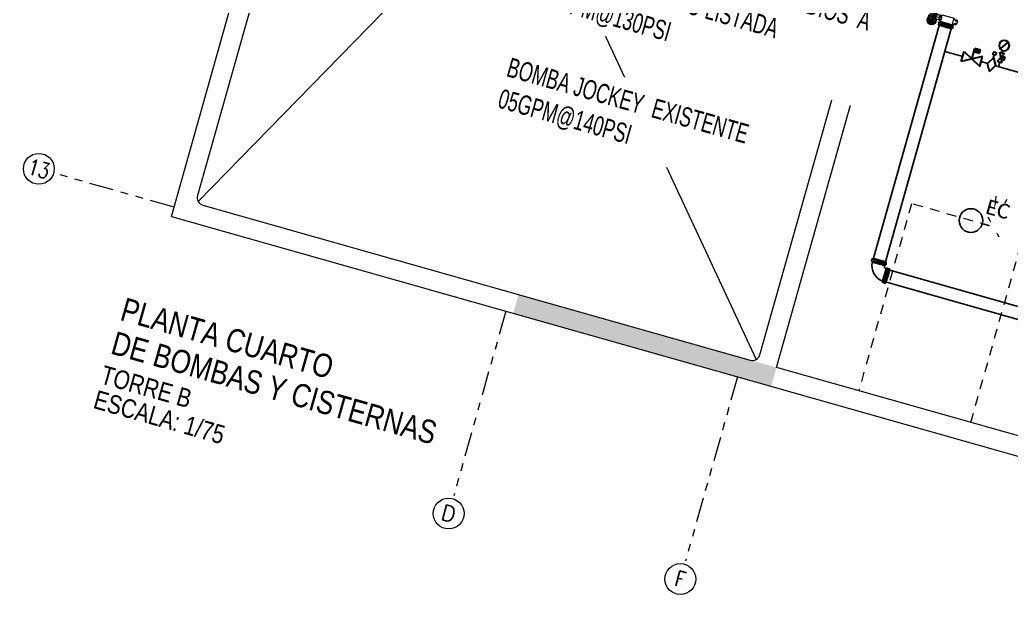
# Model space of a CAD drawing. Header units: inches. Extents: x 0 to 766, y -245 to 236.
# Drawn here: x 46.12 to 58.88, y -203.64 to -196.2 of the extents above; entities that cross this region are included whole.
import ezdxf
from ezdxf.enums import TextEntityAlignment as Align

# ---------------------------------------------------------------- set-up
doc = ezdxf.new("R2010")
doc.units = ezdxf.units.IN
doc.header["$MEASUREMENT"] = 0
for name, pattern in [('HIDDEN2', [0.1875, 0.125, -0.0625]), ('PHANTOM', [2.5, 1.25, -0.25, 0.25, -0.25, 0.25, -0.25]), ('SLD-Continua', [0])]:
    doc.linetypes.add(name, pattern=pattern)
for name, color, linetype, lineweight in [('00 SOS 911 - ACCES. ACI', 125, 'Continuous', 9), ('000 SOS 911 - ACCES. ACI', 125, 'Continuous', 0), ('000 SOS 911 - ACCESORIOS ACI', 3, 'Continuous', 20), ('000 SOS 911 ROCIADORES', 5, 'Continuous', 25), ('000 SOS 911 TEXTOS', 4, 'Continuous', 0), ('000 SOS 911 TEXTOS ACI', 7, 'Continuous', 9), ('000 SOS 911 TUBERIA', 30, 'Continuous', 20), ('000 SOS 911 TUBERIA ACI', 1, 'Continuous', 25), ('A-TEXTO-INDICACIONES', 251, 'Continuous', 9), ('EJES', 251, 'PHANTOM', 9), ('HATCH', 251, 'Continuous', 9), ('MUROS', 251, 'Continuous', 9), ('PROYECCIONES', 251, 'HIDDEN2', 9), ('TITULOS', 251, 'Continuous', 9)]:
    doc.layers.add(name, color=color, linetype=linetype, lineweight=lineweight)
doc.layers.add('LAYERYYY', color=7, linetype='Continuous')
doc.styles.add('ARIAL', font='arial.ttf')
doc.styles.add('P&R', font='calibril.ttf')
doc.styles.add('PIPE', font='ARIALN.TTF', dxfattribs={"width": 0.8})
doc.styles.add('ROMANS', font='romans.shx', dxfattribs={"width": 0.8})

# ---------------------------------------------------------------- blocks, each defined once
blk = doc.blocks.new('EJE')
at = {"linetype": 'Continuous'}
blk.add_circle((0, 0), 0.5, dxfattribs=at)
at = {"layer": 'A-TEXTO-INDICACIONES', "style": 'ROMANS'}
blk.add_attdef('EJE', text='', height=0.22, rotation=0, dxfattribs=at).set_placement((0.007, 0.028), align=Align.MIDDLE_CENTER)
blk = doc.blocks.new('003')
at = {"layer": '000 SOS 911 - ACCESORIOS ACI', "lineweight": 30}
for p, q in [((1806.87, 1494.816), (1806.87, 1494.853)), ((1806.87, 1494.816), (1806.811, 1494.715)), ((1806.87, 1494.614), (1806.811, 1494.715)), ((1806.87, 1494.816), (1806.928, 1494.715)), ((1806.87, 1494.614), (1806.928, 1494.715))]:
    blk.add_line(p, q, dxfattribs=at)
blk.add_circle((1806.87, 1494.877), 0.024, dxfattribs=at)
blk = doc.blocks.new('006')
at = {"layer": '000 SOS 911 - ACCESORIOS ACI'}
h = blk.add_hatch(color=256, dxfattribs=at)
h.dxf.hatch_style = 1
h.paths.add_polyline_path([(1806.967, 1493.848), (1806.967, 1493.902), (1806.87, 1493.902), (1806.87, 1493.848)])
at = {"layer": '000 SOS 911 - ACCESORIOS ACI', "lineweight": 30}
for p, q in [((1806.707, 1493.807), (1807.032, 1493.632)), ((1807.032, 1493.807), (1806.707, 1493.632)), ((1806.707, 1493.632), (1806.707, 1493.807)), ((1806.87, 1493.719), (1806.87, 1493.902)), ((1806.967, 1493.902), (1806.87, 1493.902)), ((1806.87, 1493.848), (1806.967, 1493.848)), ((1806.967, 1493.848), (1806.967, 1493.902)), ((1807.032, 1493.632), (1807.032, 1493.807))]:
    blk.add_line(p, q, dxfattribs=at)
blk = doc.blocks.new('022')
at = {"layer": '000 SOS 911 - ACCESORIOS ACI', "lineweight": 30}
for p, q in [((1808.449, 1492.019), (1808.391, 1491.911)), ((1808.449, 1491.911), (1808.391, 1492.019)), ((1808.391, 1492.019), (1808.449, 1492.019)), ((1808.391, 1491.911), (1808.449, 1491.911))]:
    blk.add_line(p, q, dxfattribs=at)
blk.add_lwpolyline([(1808.461, 1491.987), (1808.461, 1491.943), (1808.42, 1491.965), (1808.461, 1491.987)], dxfattribs=at)
blk = doc.blocks.new('010')
at = {"layer": '000 SOS 911 - ACCESORIOS ACI', "color": 4, "lineweight": 30}
for p, q in [((1806.9, 1492.271), (1806.84, 1492.361)), ((1806.84, 1492.361), (1806.84, 1492.344)), ((1806.84, 1492.361), (1806.855, 1492.354)), ((1806.87, 1492.226), (1806.87, 1492.256))]:
    blk.add_line(p, q, dxfattribs=at)
blk.add_circle((1806.87, 1492.316), 0.06, dxfattribs=at)
blk = doc.blocks.new('000 SOS911 - COLGADORES')
at = {"layer": '000 SOS 911 - ACCESORIOS ACI'}
blk.add_lwpolyline([(2289.82, 2442.904), (2290.031, 2442.693)], dxfattribs=at)
blk = doc.blocks.new('SOS 911 Acople')
at = {"layer": '000 SOS 911 TUBERIA', "linetype": 'Continuous'}
for p, q in [((-0.13, -0.012), (-0.112, 0)), ((-0.112, 0), (0.034, 0)), ((-0.05, -0.012), (-0.077, 0)), ((-0.034, -0.007), (-0.077, 0)), ((0.112, 0), (-0.034, 0)), ((-0.034, 0), (-0.034, -0.068)), ((0, -0.024), (0, 0)), ((0.034, 0), (0.034, -0.068)), ((0.034, -0.007), (0.077, 0)), ((0.05, -0.012), (0.077, 0)), ((0.13, -0.012), (0.112, 0)), ((-0.13, -0.024), (-0.13, -0.012)), ((-0.13, -0.012), (-0.05, -0.012)), ((-0.13, -0.024), (-0.045, -0.024)), ((-0.13, -0.044), (-0.13, -0.055)), ((-0.13, -0.044), (-0.045, -0.044)), ((-0.13, -0.055), (-0.112, -0.068)), ((-0.13, -0.055), (-0.05, -0.055)), ((-0.127, -0.038), (-0.127, -0.029)), ((-0.112, -0.068), (0.034, -0.068)), ((0.095, -0.068), (-0.095, -0.068)), ((-0.05, -0.055), (-0.077, -0.068)), ((-0.034, -0.061), (-0.077, -0.068)), ((-0.061, -0.068), (0.061, -0.068)), ((-0.048, -0.016), (-0.034, -0.016)), ((-0.048, -0.052), (-0.034, -0.052)), ((0.112, -0.068), (-0.034, -0.068)), ((-0.02, -0.012), (-0.02, -0.055)), ((-0.02, -0.02), (0, -0.019)), ((0.02, -0.024), (-0.02, -0.024)), ((0.02, -0.044), (-0.02, -0.044)), ((-0.02, -0.048), (0, -0.049)), ((0.018, -0.01), (-0.018, -0.01)), ((0.018, -0.058), (-0.018, -0.058)), ((0, -0.019), (0.02, -0.02)), ((0, -0.044), (0, -0.068)), ((0, -0.049), (0.02, -0.048)), ((0.009, -0.024), (0.009, -0.044)), ((0.009, -0.031), (0.011, -0.044)), ((0.01, -0.024), (0.014, -0.044)), ((0.012, -0.024), (0.016, -0.044)), ((0.015, -0.024), (0.019, -0.044)), ((0.017, -0.024), (0.02, -0.039)), ((0.02, -0.012), (0.02, -0.055)), ((0.034, -0.061), (0.077, -0.068)), ((0.05, -0.016), (0.036, -0.016)), ((0.05, -0.025), (0.036, -0.025)), ((0.05, -0.043), (0.036, -0.043)), ((0.05, -0.052), (0.036, -0.052)), ((0.13, -0.012), (0.05, -0.012)), ((0.05, -0.025), (0.05, -0.026)), ((0.13, -0.055), (0.05, -0.055)), ((0.05, -0.055), (0.077, -0.068)), ((0.13, -0.024), (0.051, -0.024)), ((0.13, -0.044), (0.051, -0.044)), ((0.052, -0.024), (0.056, -0.044)), ((0.052, -0.036), (0.054, -0.044)), ((0.055, -0.024), (0.059, -0.044)), ((0.058, -0.024), (0.062, -0.044)), ((0.06, -0.024), (0.064, -0.044)), ((0.063, -0.024), (0.066, -0.044)), ((0.066, -0.024), (0.069, -0.044)), ((0.068, -0.024), (0.07, -0.036)), ((0.07, -0.024), (0.07, -0.044)), ((0.13, -0.055), (0.112, -0.068)), ((0.127, -0.038), (0.127, -0.029)), ((0.13, -0.024), (0.13, -0.012)), ((0.13, -0.044), (0.13, -0.055))]:
    blk.add_line(p, q, dxfattribs=at)
for centre, radius, start, end in [((-0.018, -0.012), 0.00267, 91.1954, 181.7106), ((-0.018, -0.056), 0.00267, 178.2894, 268.8046), ((0.018, -0.012), 0.00267, 358.2894, 88.8046), ((0.018, -0.056), 0.00267, 271.1954, 1.7106), ((0.04, -0.021), 0.00542, 126.888, 233.112), ((0.054, -0.034), 0.0201, 153.1303, 206.8697), ((0.04, -0.047), 0.00542, 126.888, 233.112), ((0.046, -0.021), 0.00542, 306.888, 53.112), ((0.035, -0.034), 0.0173, 328.4358, 31.5642), ((0.046, -0.047), 0.00542, 306.888, 53.112)]:
    blk.add_arc(centre, radius, start, end, dxfattribs=at)
for points, knots in [([(-0.13, -0.024), (-0.129, -0.024), (-0.128, -0.025), (-0.126, -0.027), (-0.127, -0.029), (-0.127, -0.029)], [0, 0, 0, 0, 0.00141321, 0.003351351, 0.004643194, 0.004643194, 0.004643194, 0.004643194]), ([(-0.13, -0.044), (-0.129, -0.043), (-0.128, -0.042), (-0.126, -0.041), (-0.127, -0.039), (-0.127, -0.038)], [0, 0, 0, 0, 0.00141321, 0.003351351, 0.004643194, 0.004643194, 0.004643194, 0.004643194]), ([(-0.05, -0.012), (-0.05, -0.013), (-0.049, -0.014), (-0.048, -0.015), (-0.048, -0.016)], [0, 0, 0, 0, 0.000969657, 0.002925995, 0.002925995, 0.002925995, 0.002925995]), ([(-0.05, -0.055), (-0.05, -0.055), (-0.049, -0.054), (-0.048, -0.053), (-0.048, -0.052)], [0, 0, 0, 0, 0.000969657, 0.002925995, 0.002925995, 0.002925995, 0.002925995]), ([(-0.034, -0.017), (-0.036, -0.017), (-0.039, -0.017), (-0.044, -0.021), (-0.046, -0.026), (-0.047, -0.032), (-0.047, -0.039), (-0.045, -0.044), (-0.043, -0.048), (-0.039, -0.05), (-0.037, -0.051), (-0.035, -0.051), (-0.034, -0.051)], [0, 0, 0, 0, 0.00384195, 0.00705555, 0.01125328, 0.01547058, 0.01953112, 0.02399039, 0.02700006, 0.02946337, 0.03220362, 0.03328565, 0.03328565, 0.03328565, 0.03328565]), ([(0.05, -0.012), (0.05, -0.013), (0.049, -0.014), (0.048, -0.015), (0.048, -0.016)], [0, 0, 0, 0, 0.000969657, 0.002925995, 0.002925995, 0.002925995, 0.002925995]), ([(0.05, -0.055), (0.05, -0.055), (0.049, -0.054), (0.048, -0.053), (0.048, -0.052)], [0, 0, 0, 0, 0.000969657, 0.002925995, 0.002925995, 0.002925995, 0.002925995]), ([(0.13, -0.024), (0.129, -0.024), (0.128, -0.025), (0.126, -0.027), (0.127, -0.029), (0.127, -0.029)], [0, 0, 0, 0, 0.00141321, 0.003351351, 0.004643194, 0.004643194, 0.004643194, 0.004643194]), ([(0.13, -0.044), (0.129, -0.043), (0.128, -0.042), (0.126, -0.041), (0.127, -0.039), (0.127, -0.038)], [0, 0, 0, 0, 0.00141321, 0.003351351, 0.004643194, 0.004643194, 0.004643194, 0.004643194])]:
    blk.add_open_spline(points, degree=3, knots=knots, dxfattribs=at)
blk = doc.blocks.new('Acople Bomba ACI')
at = {"layer": '000 SOS 911 TUBERIA', "linetype": 'SLD-Continua', "xscale": 0.7909611757049978, "yscale": 0.7909611757049978, "zscale": 0.7909611757049978, "rotation": 89.99999999999999}
blk.add_blockref('SOS 911 Acople', (0, 0), dxfattribs=at)
blk = doc.blocks.new('SPRIG4')
blk.add_circle((0, 0), 6)
at = {"layer": 'LAYERYYY', "insert": (11.62, 12.96), "char_height": 7.5, "width": 9.4411, "attachment_point": 2, "style": 'P&R'}
blk.add_mtext('EC', dxfattribs=at)
blk = doc.blocks.new('MARIPOSA')
at = {"layer": '000 SOS 911 - ACCES. ACI'}
for p, q in [((-0.212, 0.177), (-0.216, 0.178)), ((-0.212, 0.177), (-0.216, 0.178)), ((-0.187, 0.189), (-0.212, 0.177)), ((-0.187, 0.189), (-0.212, 0.177)), ((-0.187, 0.214), (-0.176, 0.215)), ((-0.164, 0.173), (-0.142, 0.157)), ((-0.162, 0.201), (-0.16, 0.228)), ((-0.161, 0.217), (-0.158, 0.217)), ((-0.16, 0.228), (-0.157, 0.231)), ((-0.158, 0.217), (-0.137, 0.217)), ((-0.143, 0.092), (-0.143, 0.136)), ((-0.142, 0.157), (-0.141, 0.154)), ((-0.14, 0.217), (-0.14, 0.221)), ((-0.121, 0.217), (-0.063, 0.217)), ((-0.113, 0.073), (-0.113, 0.149)), ((-0.113, 0.073), (-0.113, 0.149)), ((-0.082, 0.092), (-0.082, 0.138)), ((-0.049, 0.195), (-0.063, 0.217)), ((-0.157, 0.078), (-0.143, 0.08)), ((-0.157, -0.078), (-0.157, 0.078)), ((-0.143, 0.092), (-0.135, 0.092)), ((-0.082, 0.092), (-0.091, 0.092)), ((-0.068, 0.078), (-0.082, 0.08)), ((-0.068, 0.078), (-0.068, -0.078)), ((-0.157, -0.078), (-0.143, -0.08)), ((-0.143, -0.092), (-0.143, -0.123)), ((-0.068, -0.078), (-0.082, -0.08)), ((-0.082, -0.092), (-0.082, -0.123))]:
    blk.add_line(p, q, dxfattribs=at)
for points in [[(-0.19, 0.187), (-0.212, 0.187), (-0.212, 0.195), (-0.185, 0.195)], [(-0.207, 0.18), (-0.212, 0.18), (-0.212, 0.187), (-0.19, 0.187)], [(-0.182, 0.175), (-0.206, 0.163), (-0.207, 0.159)], [(-0.195, 0.195), (-0.195, 0.204), (-0.204, 0.204), (-0.204, 0.195)], [(-0.177, 0.202), (-0.175, 0.23), (-0.178, 0.232)], [(-0.164, 0.187), (-0.178, 0.187)], [(-0.178, 0.187), (-0.164, 0.187)], [(-0.153, 0.16), (-0.165, 0.16)], [(-0.157, 0.195), (-0.126, 0.195)], [(-0.156, 0.185), (-0.133, 0.17), (-0.129, 0.171)], [(-0.155, 0.187), (-0.126, 0.187)], [(-0.126, 0.187), (-0.155, 0.187)], [(-0.147, 0.149), (-0.153, 0.149), (-0.153, 0.16), (-0.145, 0.16)], [(-0.126, 0.18), (-0.148, 0.18)], [(-0.128, 0.24), (-0.128, 0.24), (-0.128, 0.227)], [(-0.12, 0.16), (-0.07, 0.16), (-0.07, 0.149), (-0.127, 0.149)], [(-0.119, 0.226), (-0.092, 0.226), (-0.092, 0.217), (-0.121, 0.217)], [(-0.119, 0.226), (-0.119, 0.24)], [(-0.113, 0.195), (-0.026, 0.195), (-0.026, 0.187), (-0.113, 0.187)], [(-0.113, 0.187), (-0.026, 0.187), (-0.026, 0.18), (-0.113, 0.18)], [(-0.06, 0.16), (-0.045, 0.16), (-0.037, 0.168)], [(-0.035, 0.195), (-0.035, 0.204), (-0.043, 0.204), (-0.043, 0.195)], [(-0.143, -0.123), (-0.128, -0.123), (-0.128, -0.131), (-0.113, -0.131)], [(-0.082, -0.123), (-0.098, -0.123), (-0.098, -0.131), (-0.113, -0.131)]]:
    blk.add_lwpolyline(points, dxfattribs=at)
for points in [[(-0.19, 0.204), (-0.208, 0.204), (-0.208, 0.195), (-0.19, 0.195)], [(-0.095, 0.16), (-0.06, 0.16), (-0.06, 0.17), (-0.095, 0.17)], [(-0.066, 0.17), (-0.093, 0.17), (-0.093, 0.18), (-0.066, 0.18)], [(-0.075, 0.149), (-0.093, 0.149), (-0.093, 0.141), (-0.075, 0.141)], [(-0.079, 0.149), (-0.088, 0.149), (-0.088, 0.138), (-0.079, 0.138)], [(-0.03, 0.204), (-0.048, 0.204), (-0.048, 0.195), (-0.03, 0.195)], [(-0.03, 0.18), (-0.048, 0.18), (-0.048, 0.171), (-0.03, 0.171)], [(-0.035, 0.18), (-0.043, 0.18), (-0.043, 0.168), (-0.035, 0.168)]]:
    blk.add_lwpolyline(points, close=True, dxfattribs=at)
for centre, radius in [((-0.171, 0.188), 0.0584), ((-0.171, 0.188), 0.0454), ((-0.171, 0.188), 0.0158), ((-0.171, 0.188), 0.00692), ((-0.135, -0.114), 0.00889), ((-0.091, -0.114), 0.00889)]:
    blk.add_circle(centre, radius, dxfattribs=at)
for centre, radius, start, end in [((-0.159, 0.238), 0.0782, 227.7356, 229.3518), ((-0.187, 0.205), 0.00826, 88.4476, 192.5242), ((-0.147, 0.28), 0.122, 246.6201, 261.5511), ((-0.124, 0.236), 0.00592, 38.7018, 141.2982), ((-0.127, 0.228), 0.0081, 296.169, 345.0561), ((-0.135, 0.101), 0.00889, 269.3235, 185.7172), ((-0.154, 0.086), 0.0122, 330.4792, 29.5208), ((-0.118, 0.119), 0.0469, 236.7782, 275.994), ((-0.108, 0.119), 0.0469, 264.006, 303.2218), ((-0.091, 0.101), 0.00889, 354.2828, 270.6765), ((-0.072, 0.086), 0.0122, 150.4792, 209.5208), ((-0.118, -0.119), 0.0469, 84.006, 123.2218), ((-0.154, -0.086), 0.0122, 330.4792, 29.5208), ((-0.108, -0.119), 0.0469, 56.7782, 95.994), ((-0.072, -0.086), 0.0122, 150.4792, 209.5208)]:
    blk.add_arc(centre, radius, start, end, dxfattribs=at)

msp = doc.modelspace()

# ---------------------------------------------------------------- hatches: boundary and pattern name
at = {"layer": 'HATCH'}
h = msp.add_hatch(color=256, dxfattribs=at)
h.dxf.hatch_style = 1
h.paths.add_polyline_path([(64.959, -197.718), (60.965, -196.589), (59.972, -200.102), (60.165, -200.156), (61.09, -196.884), (64.65, -197.891), (63.181, -203.087), (59.428, -202.026), (59.36, -202.267), (63.354, -203.396)])
h.paths.add_polyline_path([(54.115, -195.089), (53.789, -196.244), (53.548, -196.176), (53.942, -194.78), (57.262, -195.719), (57.194, -195.96)])
h.paths.add_polyline_path([(52.473, -199.977), (55.793, -200.915), (55.861, -200.675), (52.541, -199.736)])
h.paths.add_polyline_path([(63.849, -186.389), (61.455, -194.857), (61.647, -194.911), (62.178, -193.035), (65.738, -194.042), (65.208, -195.918), (65.4, -195.972), (65.931, -194.096), (66.412, -194.232), (66.48, -193.991), (62.294, -192.808), (64.089, -186.457)])
h.paths.add_polyline_path([(55.777, -188.29), (55.458, -189.421), (54.495, -189.148), (54.427, -189.389), (58.71, -190.6), (58.778, -190.359), (55.698, -189.489), (56.018, -188.358)])
h.paths.add_polyline_path([(60.097, -185.692), (60.165, -185.451), (57.182, -184.608), (57.345, -184.031), (57.008, -183.935), (56.845, -184.513), (55.883, -184.241), (55.815, -184.481)])
h.paths.add_polyline_path([(58.284, -180.711), (58.393, -180.326), (62.001, -181.346), (62.069, -181.106), (57.161, -179.718), (57.093, -179.959), (58.152, -180.258), (58.043, -180.643)])
h.paths.add_polyline_path([(67.241, -187.348), (70.417, -188.246), (70.349, -188.486), (67.173, -187.588)])
h.paths.add_polyline_path([(66.981, -182.754), (70.83, -183.842), (70.898, -183.602), (67.049, -182.513)])
h.paths.add_polyline_path([(65.935, -191.967), (69.111, -192.865), (69.179, -192.624), (66.003, -191.726)])
h = msp.add_hatch(color=251, dxfattribs=at)
h.dxf.hatch_style = 1
h.paths.add_polyline_path([(64.959, -197.718), (60.965, -196.589), (59.972, -200.102), (60.165, -200.156), (61.09, -196.884), (64.65, -197.891), (63.181, -203.087), (59.428, -202.026), (59.36, -202.267), (63.354, -203.396)])
h.paths.add_polyline_path([(54.115, -195.089), (53.789, -196.244), (53.548, -196.176), (53.942, -194.78), (57.262, -195.719), (57.194, -195.96)])
h.paths.add_polyline_path([(52.473, -199.977), (55.793, -200.915), (55.861, -200.675), (52.541, -199.736)])
h.paths.add_polyline_path([(63.849, -186.389), (61.455, -194.857), (61.647, -194.911), (62.178, -193.035), (65.738, -194.042), (65.208, -195.918), (65.4, -195.972), (65.931, -194.096), (66.412, -194.232), (66.48, -193.991), (62.294, -192.808), (64.089, -186.457)])
h.paths.add_polyline_path([(55.777, -188.29), (55.458, -189.421), (54.495, -189.148), (54.427, -189.389), (58.71, -190.6), (58.778, -190.359), (55.698, -189.489), (56.018, -188.358)])
h.paths.add_polyline_path([(60.097, -185.692), (60.165, -185.451), (57.182, -184.608), (57.345, -184.031), (57.008, -183.935), (56.845, -184.513), (55.883, -184.241), (55.815, -184.481)])
h.paths.add_polyline_path([(58.284, -180.711), (58.393, -180.326), (62.001, -181.346), (62.069, -181.106), (57.161, -179.718), (57.093, -179.959), (58.152, -180.258), (58.043, -180.643)])
h.paths.add_polyline_path([(67.241, -187.348), (70.417, -188.246), (70.349, -188.486), (67.173, -187.588)])
h.paths.add_polyline_path([(66.981, -182.754), (70.83, -183.842), (70.898, -183.602), (67.049, -182.513)])
h.paths.add_polyline_path([(65.935, -191.967), (69.111, -192.865), (69.179, -192.624), (66.003, -191.726)])

# ---------------------------------------------------------------- linework, layer by layer
at = {"layer": '000 SOS 911 - ACCESORIOS ACI'}
for q in [(58.688, -198.471, 0), (58.83, -198.511, 0)]:
    msp.add_line((58.653, -198.866, 0), q, dxfattribs=at)
at = {"layer": '000 SOS 911 TUBERIA ACI'}
for p, q in [((57.956, -196.275, 0), (57.109, -199.27, 0)), ((58.111, -196.319, 0), (57.265, -199.314, 0)), ((57.32, -199.424, 0), (63.31, -201.117, 0)), ((57.276, -199.579, 0), (63.266, -201.272, 0))]:
    msp.add_line(p, q, dxfattribs=at)
at = {"layer": '000 SOS 911 TUBERIA ACI', "elevation": 0}
for points in [[(58.259, -196.674), (58.029, -196.609)], [(58.378, -196.707), (58.378, -196.707)], [(58.579, -196.764), (58.496, -196.741)], [(60.35, -197.265), (58.68, -196.793)], [(58.735, -196.746), (58.718, -196.803)], [(58.516, -198.827), (59.805, -199.192)]]:
    msp.add_lwpolyline(points, dxfattribs=at)
at = {"layer": '000 SOS 911 TUBERIA ACI', "color": 4, "linetype": 'Continuous', "ltscale": 0.05}
for centre, radius, start, end in [((57.308, -199.365, 0), 0.217, 167.8736, 247.271), ((57.305, -199.368, 0), 0.0544, 174.6622, 227.0435)]:
    msp.add_arc(centre, radius, start, end, dxfattribs=at)
at = {"layer": 'EJES', "linetype": 'PHANTOM', "ltscale": 0.25}
for p, q in [((48.105, -198.612, 0), (46.594, -198.185, 0)), ((52.377, -199.95, 0), (51.706, -202.324, 0)), ((55.36, -200.793, 0), (54.689, -203.167, 0))]:
    msp.add_line(p, q, dxfattribs=at)
at = {"layer": 'MUROS'}
for p, q in [((48.071, -198.732, 0), (51.055, -188.176, 0)), ((55.861, -200.675, 0), (57.262, -195.719, 0)), ((48.071, -198.732, 0), (58.968, -201.813, 0)), ((59.71, -201.763, 0), (55.861, -200.675, 0))]:
    msp.add_line(p, q, dxfattribs=at)
at = {"layer": 'MUROS', "color": 250}
for p, q in [((53.713, -193.109, 0), (48.416, -198.539, 0)), ((53.548, -196.176, 0), (55.6, -200.571, 0))]:
    msp.add_line(p, q, dxfattribs=at)
at = {"layer": 'MUROS', "elevation": 0}
msp.add_lwpolyline([(55.51, -189.695), (51.324, -188.512, 0.414214), (51.201, -188.581), (48.407, -198.463, 0.414214), (48.476, -198.587), (55.524, -200.58, 0.414214), (55.648, -200.511), (56.926, -195.988, 0.414214), (56.857, -195.864), (54.211, -195.116, 0.414214), (54.088, -195.185), (53.789, -196.244), (53.548, -196.176), (53.942, -194.78), (54.063, -194.814, 0.414214), (54.186, -194.745), (55.579, -189.819, 0.414214)], format="xyb", close=True, dxfattribs=at)
at = {"layer": 'PROYECCIONES', "elevation": 0}
msp.add_lwpolyline([(58.363, -201.382), (59.043, -198.976), (57.6, -198.568), (56.92, -200.974)], dxfattribs=at)

# ---------------------------------------------------------------- block references
at = {"layer": '00 SOS 911 - ACCES. ACI', "rotation": 344.2139988296181}
msp.add_blockref('000 SOS911 - COLGADORES', (-2809.458, -1926.57, 0), dxfattribs=at)
at = {"layer": '000 SOS 911 - ACCESORIOS ACI', "color": 1, "xscale": 1.0206, "yscale": 1.0206, "zscale": 1.0206, "rotation": 74.21399882961819}
msp.add_blockref('MARIPOSA', (58.091, -196.093, 0), dxfattribs=at)
at = {"layer": '000 SOS 911 - ACCESORIOS ACI'}
for name, p, xscale, yscale, zscale, rotation in [('Acople Bomba ACI', (58.034, -196.297, 0), 0.9599999999999997, 0.9599999999999997, 0.9599999999999997, 74.21399882961819), ('006', (-1568.238, -913.932, 0), 0.758300138856851, 0.758300138856851, 0.758300138856851, 344.2139988296181), ('010', (1539.622, -2338.293, 0), -1.1111111, 1.1111111, 1.1111111, 344.2139988296181), ('003', (-1872.188, -1048.89, 0), 0.9000000000000004, 0.9000000000000004, 0.9000000000000004, 344.2139988296181), ('022', (-2325.801, -1245.268, 0), 1.1111111, 1.1111111, 1.1111111, 344.2139988296181), ('Acople Bomba ACI', (57.173, -199.342, 0), -0.9600000000000002, 0.9600000000000004, 0.9600000000000002, 254.2139988296181), ('Acople Bomba ACI', (57.297, -199.501, 0), -0.9600000000000001, 0.9600000000000004, 0.9600000000000002, 344.2139988296181)]:
    msp.add_blockref(name, p, dxfattribs=dict(at, xscale=xscale, yscale=yscale, zscale=zscale, rotation=rotation))
at = {"layer": 'EJES'}
ref = msp.add_blockref('EJE', (46.365, -198.12, 0), dxfattribs=dict(at, xscale=0.3968999999924565, yscale=0.3968999999924565, zscale=0.3968999999924565, rotation=164.2139988296182))
ref.add_attrib('EJE', '13', dxfattribs={"color": 1, "height": 0.2, "rotation": 344.214, "style": 'ROMANS', "width": 0.8}).set_placement((46.365, -198.12, 0), align=Align.MIDDLE_CENTER)
ref = msp.add_blockref('EJE', (51.641, -202.553, 0), dxfattribs=dict(at, xscale=0.3968999999924565, yscale=0.3968999999924565, zscale=0.3968999999924565, rotation=164.2139988296182))
ref.add_attrib('EJE', 'D', dxfattribs={"color": 1, "height": 0.2, "rotation": 344.214, "style": 'ROMANS'}).set_placement((51.641, -202.553, 0), align=Align.MIDDLE_CENTER)
ref = msp.add_blockref('EJE', (54.624, -203.396, 0), dxfattribs=dict(at, xscale=0.3968999999924565, yscale=0.3968999999924565, zscale=0.3968999999924565, rotation=164.2139988296182))
ref.add_attrib('EJE', 'F', dxfattribs={"color": 1, "height": 0.2, "rotation": 344.214, "style": 'ROMANS', "width": 0.8}).set_placement((54.624, -203.396, 0), align=Align.MIDDLE_CENTER)

# ---------------------------------------------------------------- texts
at = {"layer": 'TITULOS', "color": 1, "style": 'ARIAL', "width": 0.8}
for s, p in [('PLANTA CUARTO', (47.397, -200.06, 0)), ('DE BOMBAS Y CISTERNAS', (47.275, -200.493, 0))]:
    msp.add_text(s, height=0.3, rotation=344.214, dxfattribs=at).set_placement(p)
at = {"layer": 'TITULOS', "color": 3, "style": 'ARIAL', "width": 0.8}
for s, p in [('TORRE B', (47.143, -200.875, 0)), ('ESCALA: 1/75', (47.052, -201.193, 0))]:
    msp.add_text(s, height=0.24, rotation=344.214, dxfattribs=at).set_placement(p)

# ---------------------------------------------------------------- next in the draw order: texts
at = {"layer": '000 SOS 911 TEXTOS', "insert": (59.395, -198.945, 0), "char_height": 0.2, "width": 1.37103, "attachment_point": 5, "rotation": 344.214, "style": 'P&R', "bg_fill": 2}
msp.add_mtext('\\A1;%%C32', dxfattribs=at)
at = {"layer": '000 SOS 911 TEXTOS ACI', "insert": (52.937, -194.928, 0), "char_height": 0.15, "width": 4.48961, "attachment_point": 1, "rotation": 344.2366, "style": 'PIPE', "bg_fill": 3, "box_fill_scale": 2, "bg_fill_color": 256, "bg_fill_transparency": 0}
msp.add_mtext('{\\H1.66667x;NUEVA BOMBA CONTRA INCENDIOS  A INSTALAR  TIPO NO LISTADA 480GPM@130PSI}  ', dxfattribs=at)

# ---------------------------------------------------------------- next in the draw order: block references
at = {"layer": '000 SOS 911 ROCIADORES', "xscale": 0.0254, "yscale": 0.0254, "zscale": 0.0254, "rotation": 344.2139988296181}
msp.add_blockref('SPRIG4', (58.365, -198.785, 0), dxfattribs=at)

# ---------------------------------------------------------------- next in the draw order: texts
at = {"layer": '000 SOS 911 TEXTOS ACI', "insert": (52.44, -196.685, 0), "char_height": 0.15, "width": 3.94294, "attachment_point": 1, "rotation": 344.2366, "style": 'PIPE', "bg_fill": 3, "box_fill_scale": 2, "bg_fill_color": 256, "bg_fill_transparency": 0}
msp.add_mtext('\\pxql;{\\H1.66667x;BOMBA JOCKEY  EXISTENTE 05GPM@140PSI} ', dxfattribs=at)

doc.saveas('drawing.dxf')
